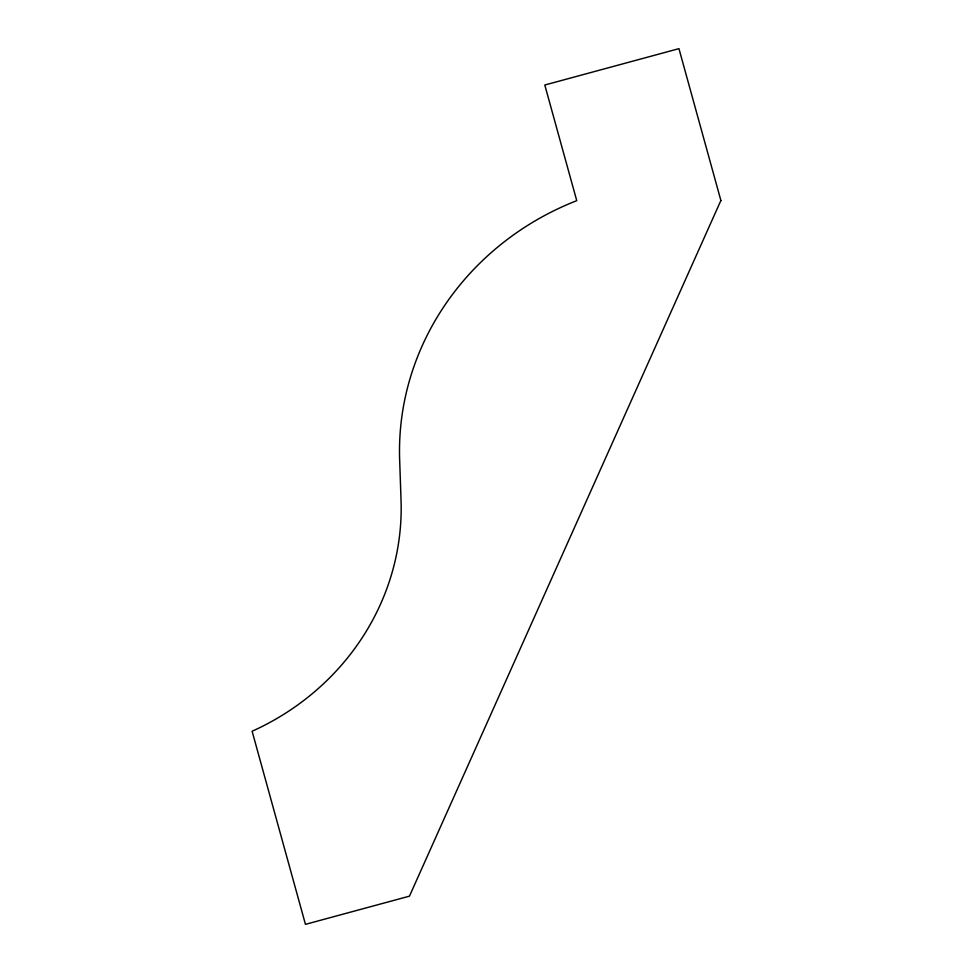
<?xml version="1.0" encoding="UTF-8"?>
<svg xmlns="http://www.w3.org/2000/svg" width="973" height="973" viewBox="0 0 973 973"><rect width="100%" height="100%" fill="white"/><g stroke="black" fill="none" stroke-linecap="round" stroke-linejoin="round"><path stroke-width="1.46" d="M720.884 200.487L409.463 896.157L305.449 924.35L252.116 731.234A253.138 240.343 -12.7 0 0 401.046 500.39L399.648 459.73A277.792 263.744 -12.7 0 1 576.746 200.681L544.795 85.016L678.947 48.65L720.884 200.487"/></g></svg>
